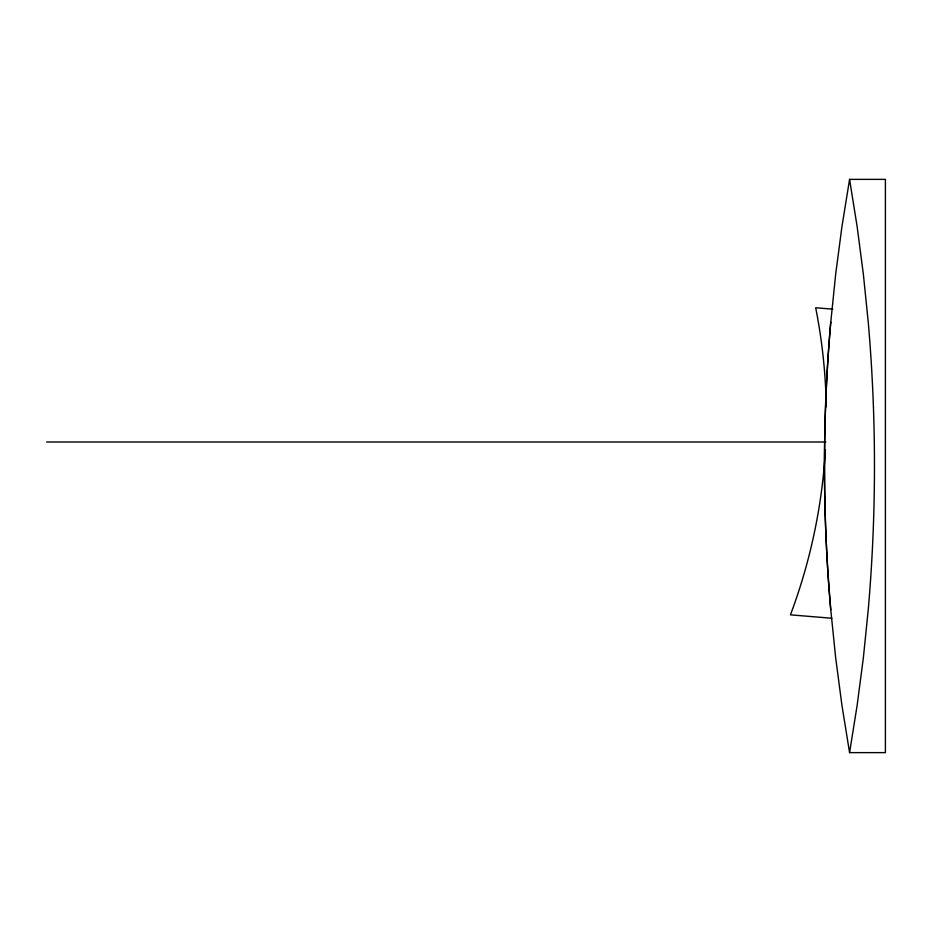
<?xml version="1.0" encoding="UTF-8"?>
<svg xmlns="http://www.w3.org/2000/svg" width="932" height="932" viewBox="0 0 932 932"><rect width="100%" height="100%" fill="white"/><g stroke="black" fill="none" stroke-linecap="round" stroke-linejoin="round"><path stroke-width="1.4" d="M830.773 322.146L835.654 274.381L841.922 226.779L849.576 179.375L885.4 179.375L885.4 752.625L849.576 752.625L841.922 705.221L835.654 657.619L830.773 609.854A1165.839 821.267 90 0 1 830.762 322.134A1650.386 1650.386 0 0 0 830.773 609.854M849.576 752.625L857.16 705.221L863.382 657.619L868.228 609.854A1174.553 827.406 -90 0 0 868.24 322.134L863.382 274.381L857.16 226.779L849.576 179.375M46.6 442.001L825.88 442.001M832.835 309.168L815.686 307.758A562.8 562.8 0 0 1 826.288 406.76M831.868 618.254L790.441 614.84A562.8 562.8 0 0 0 825.414 450.098"/></g></svg>
